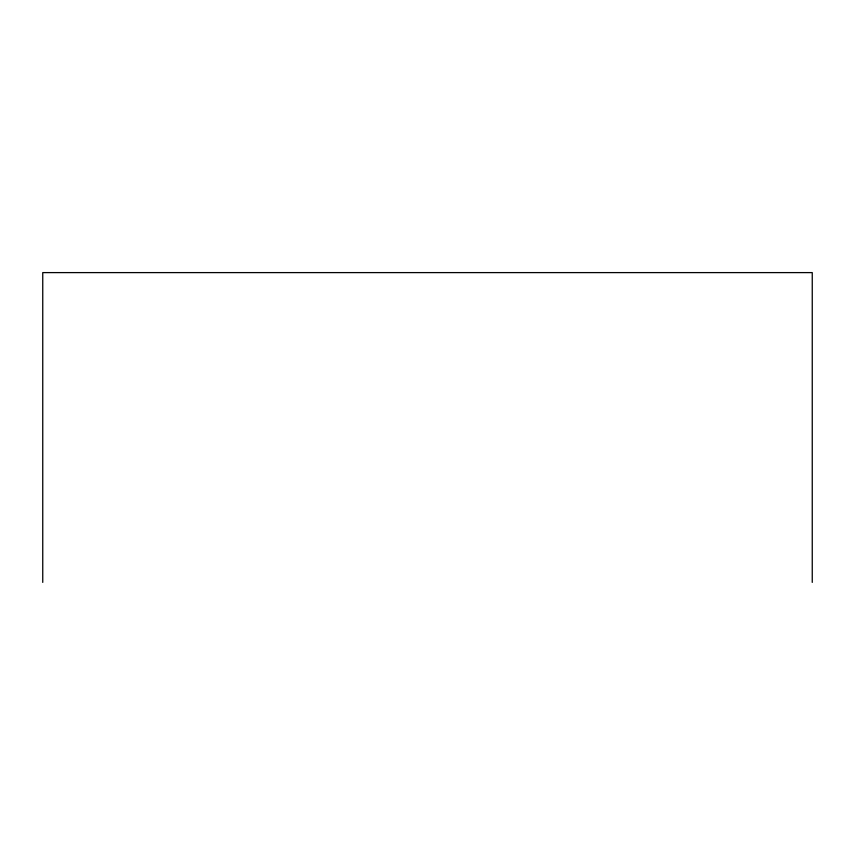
<?xml version="1.0" encoding="UTF-8"?>
<svg xmlns="http://www.w3.org/2000/svg" width="855" height="855" viewBox="0 0 855 855"><rect width="100%" height="100%" fill="white"/><g stroke="black" fill="none" stroke-linecap="round" stroke-linejoin="round"><path stroke-width="1.28" d="M812.25 582.394L812.25 272.606L42.75 272.606L42.75 582.394"/></g></svg>
